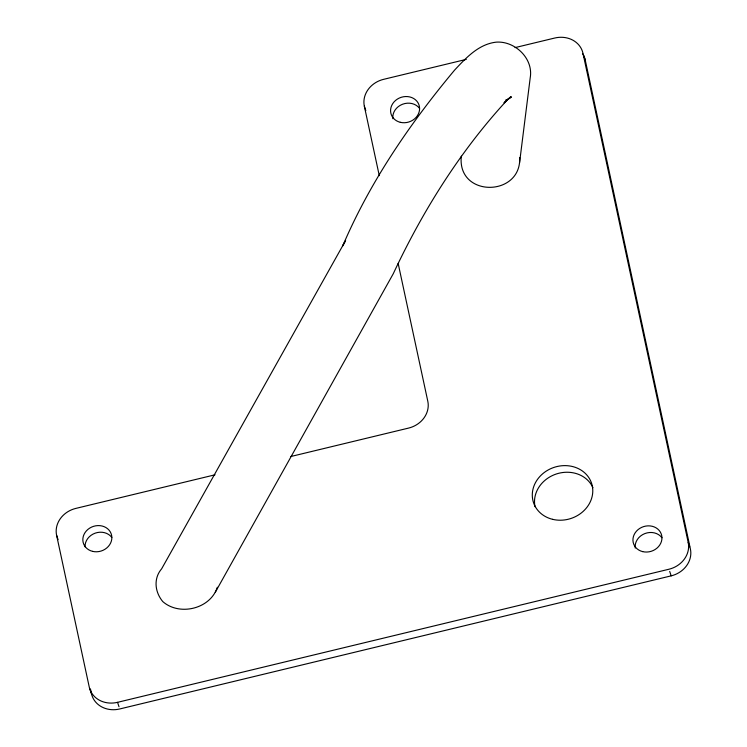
<?xml version="1.0" encoding="UTF-8"?>
<svg xmlns="http://www.w3.org/2000/svg" width="747" height="747" viewBox="0 0 747 747"><rect width="100%" height="100%" fill="white"/><g stroke="black" fill="none" stroke-linecap="round" stroke-linejoin="round"><path stroke-width="1.12" d="M461.31 156.17C456.875 197.806 521.49 197.18 519.688 157.561M519.52 163.042L530.221 77.725C533.61 58.509 514.814 40.693 496.111 42.159C478.538 44.194 466.025 57.902 454.624 70.078C410.066 123.404 370.045 181.782 342.714 245.903L344.759 242.177M345.609 240.553L161.604 568.878A29.376 25.566 29.3 0 0 162.753 601.559C179.523 616.368 210.449 608.898 217.34 587.245M215.304 592.24L393.249 273.766C422.793 210.729 460.46 150.455 507.904 99.295L504.029 102.787L511.013 96.606L506.896 100.173L511.265 97.119L509.51 97.988M466.296 59.377L383.566 79.35A24.474 21.532 -18.5 0 0 364.331 106.167L379.28 175.666M515.028 47.612L554.694 38.041A24.474 21.532 -18.5 0 1 582.996 53.382L688.192 542.415L689.668 546.832M215.033 474.803L75.82 508.408A24.474 21.532 -18.5 0 0 56.595 535.226L89.238 686.988A24.474 21.532 -18.5 0 0 117.54 702.329L668.957 569.233A24.474 21.532 -18.5 0 0 688.192 542.415M290.872 456.501L408.581 428.087A24.474 21.532 -18.5 0 0 427.807 401.27L398.151 263.402M583.734 55.595L585.218 60.012L690.405 549.045A24.474 21.532 -18.5 0 1 671.179 575.853L119.753 708.959A24.474 21.532 -18.5 0 1 91.451 693.618L89.976 689.201M505.84 99.883L508.081 99.351M669.695 571.436L671.179 575.853M364.331 106.167L365.806 110.584M117.54 702.329L119.016 706.746M56.595 535.226L58.07 539.642M90.48 689.089L91.451 693.618M535.039 506.718A30.599 26.911 -18.5 0 1 556.394 473.962A30.599 26.911 -18.5 0 1 592.931 487.698M85.046 546.823A14.688 12.923 -18.5 0 1 95.242 533.134A14.688 12.923 -18.5 0 1 111.817 537.457M635.239 548.065A14.688 12.923 -18.5 0 1 644.82 533.591A14.688 12.923 -18.5 0 1 661.917 537.719M392.875 118.745A14.688 12.923 -18.5 0 1 402.465 104.272A14.688 12.923 -18.5 0 1 419.553 108.399M582.483 53.513A24.474 21.532 -18.5 0 1 585.218 60.012M552.593 519.324A30.599 26.911 -18.5 0 0 592.25 485.755A30.599 26.911 -18.5 0 0 542.77 473.691A30.599 26.911 -18.5 0 0 552.593 519.324M92.563 551.361A14.688 12.923 -18.5 0 0 111.602 535.254A14.688 12.923 -18.5 0 0 87.857 529.455A14.688 12.923 -18.5 0 0 92.563 551.361M642.672 551.622A14.688 12.923 -18.5 0 0 661.702 535.506A14.688 12.923 -18.5 0 0 637.957 529.716A14.688 12.923 -18.5 0 0 642.672 551.622M400.308 122.312A14.688 12.923 -18.5 0 0 419.347 106.195A14.688 12.923 -18.5 0 0 395.593 100.406A14.688 12.923 -18.5 0 0 400.308 122.312"/></g></svg>
